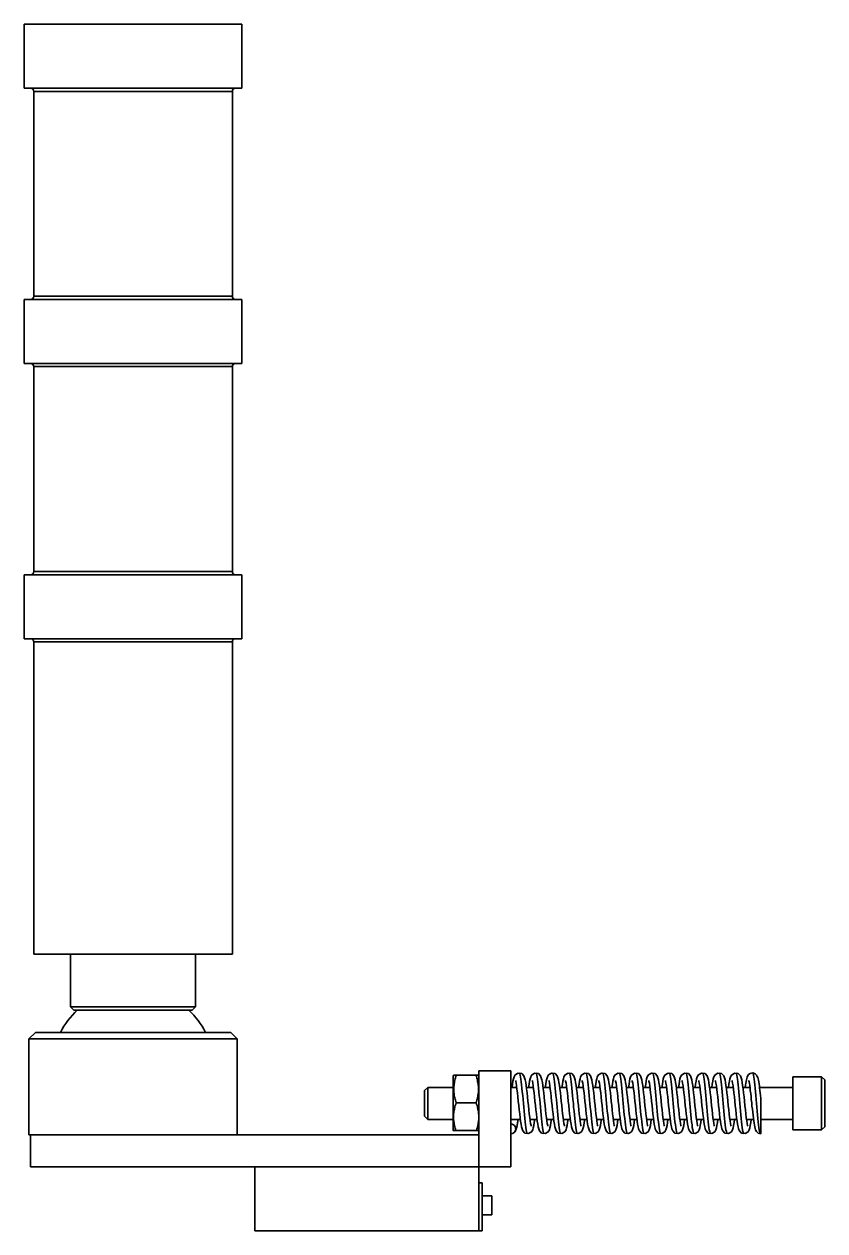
# Model space of a CAD drawing. Header units: millimetres. Extents: x 291 to 921, y 207 to 3425.
# Drawn here: x 588.1 to 838.1, y 642.7 to 1019.7 of the extents above; entities that cross this region are included whole.
import ezdxf

# ---------------------------------------------------------------- set-up
doc = ezdxf.new("R2010")
doc.units = ezdxf.units.MM
doc.layers.add('Tangent Edges', color=7, linetype='Continuous', lineweight=50)
doc.layers.add('Visible Edges', color=7, linetype='Continuous', lineweight=50)

msp = doc.modelspace()

# ---------------------------------------------------------------- linework, layer by layer
at = {"layer": 'Tangent Edges', "linetype": 'Continuous', "lineweight": 35}
for p, q in [((653.08, 998.67), (591.08, 998.67)), ((591.08, 934.67), (653.08, 934.67)), ((653.08, 912.67), (591.08, 912.67)), ((591.08, 848.67), (653.08, 848.67)), ((653.08, 826.67), (591.08, 826.67))]:
    msp.add_line(p, q, dxfattribs=at).dxf.unprotected_set("ltscale", 0)
for points in [[(740.4, 687.51), (740.54, 688.54), (740.69, 689.42), (740.84, 690.15), (741.03, 690.77), (741.4, 691.42), (742.31, 691.98), (743.46, 691.79), (744.1, 691.11), (744.35, 690.5), (744.52, 689.85), (744.67, 689.05), (744.81, 688.1), (744.96, 687.01), (745.1, 685.8), (745.24, 684.51), (745.38, 683.17), (745.52, 681.8), (745.66, 680.47), (745.8, 679.2), (745.94, 678.04), (746.08, 677.02), (746.22, 676.18), (746.34, 675.59), (746.41, 675.34)], [(745.6, 687.51), (745.74, 688.54), (745.89, 689.42), (746.04, 690.15), (746.23, 690.77), (746.6, 691.42), (747.52, 691.98), (748.66, 691.79), (749.3, 691.11), (749.55, 690.5), (749.72, 689.84), (749.87, 689.04), (750.01, 688.1), (750.16, 687.01), (750.3, 685.8), (750.44, 684.51), (750.58, 683.16), (750.72, 681.8), (750.86, 680.47), (751, 679.2), (751.14, 678.03), (751.28, 677.02), (751.42, 676.18), (751.54, 675.59), (751.61, 675.34)], [(750.8, 687.51), (750.94, 688.54), (751.09, 689.42), (751.24, 690.15), (751.43, 690.77), (751.8, 691.42), (752.71, 691.98), (753.86, 691.79), (754.5, 691.11), (754.75, 690.5), (754.92, 689.85), (755.07, 689.05), (755.21, 688.1), (755.36, 687.01), (755.5, 685.8), (755.64, 684.51), (755.78, 683.17), (755.92, 681.8), (756.06, 680.47), (756.2, 679.2), (756.34, 678.04), (756.48, 677.02), (756.62, 676.18), (756.74, 675.59), (756.81, 675.34)], [(756, 687.51), (756.14, 688.54), (756.29, 689.42), (756.44, 690.15), (756.63, 690.77), (757, 691.42), (757.92, 691.98), (759.06, 691.79), (759.7, 691.11), (759.95, 690.5), (760.12, 689.84), (760.27, 689.04), (760.41, 688.1), (760.56, 687.01), (760.7, 685.8), (760.84, 684.51), (760.98, 683.16), (761.12, 681.8), (761.26, 680.47), (761.4, 679.2), (761.54, 678.03), (761.68, 677.02), (761.82, 676.18), (761.94, 675.59), (762.01, 675.34)], [(761.2, 687.51), (761.34, 688.54), (761.49, 689.42), (761.64, 690.15), (761.83, 690.77), (762.2, 691.42), (763.11, 691.98), (764.26, 691.79), (764.9, 691.11), (765.15, 690.5), (765.32, 689.85), (765.47, 689.05), (765.61, 688.1), (765.76, 687.01), (765.9, 685.8), (766.04, 684.51), (766.18, 683.17), (766.32, 681.8), (766.46, 680.47), (766.6, 679.2), (766.74, 678.04), (766.88, 677.02), (767.02, 676.18), (767.14, 675.59), (767.21, 675.34)], [(766.4, 687.51), (766.54, 688.54), (766.69, 689.42), (766.84, 690.15), (767.03, 690.77), (767.4, 691.42), (768.32, 691.98), (769.46, 691.79), (770.1, 691.11), (770.35, 690.5), (770.52, 689.84), (770.67, 689.04), (770.81, 688.1), (770.96, 687.01), (771.1, 685.8), (771.24, 684.51), (771.38, 683.16), (771.52, 681.8), (771.66, 680.47), (771.8, 679.2), (771.94, 678.03), (772.08, 677.02), (772.22, 676.18), (772.34, 675.59), (772.41, 675.34)], [(771.6, 687.51), (771.74, 688.54), (771.89, 689.42), (772.04, 690.15), (772.23, 690.77), (772.6, 691.42), (773.51, 691.98), (774.66, 691.79), (775.3, 691.11), (775.55, 690.5), (775.72, 689.85), (775.87, 689.05), (776.01, 688.1), (776.16, 687.01), (776.3, 685.8), (776.44, 684.51), (776.58, 683.17), (776.72, 681.8), (776.86, 680.47), (777, 679.2), (777.14, 678.04), (777.28, 677.02), (777.42, 676.18), (777.54, 675.59), (777.61, 675.34)], [(776.8, 687.51), (776.94, 688.54), (777.09, 689.42), (777.24, 690.15), (777.43, 690.77), (777.8, 691.42), (778.72, 691.98), (779.86, 691.79), (780.5, 691.11), (780.75, 690.5), (780.92, 689.84), (781.07, 689.04), (781.21, 688.1), (781.36, 687.01), (781.5, 685.8), (781.64, 684.51), (781.78, 683.16), (781.92, 681.8), (782.06, 680.47), (782.2, 679.2), (782.34, 678.03), (782.48, 677.02), (782.62, 676.18), (782.74, 675.59), (782.81, 675.34)], [(782, 687.51), (782.14, 688.54), (782.29, 689.42), (782.44, 690.15), (782.63, 690.77), (783, 691.42), (783.91, 691.98), (785.06, 691.79), (785.7, 691.11), (785.95, 690.5), (786.12, 689.85), (786.27, 689.05), (786.41, 688.1), (786.56, 687.01), (786.7, 685.8), (786.84, 684.51), (786.98, 683.17), (787.12, 681.8), (787.26, 680.47), (787.4, 679.2), (787.54, 678.04), (787.68, 677.02), (787.82, 676.18), (787.94, 675.59), (788.01, 675.34)], [(787.2, 687.51), (787.34, 688.54), (787.49, 689.42), (787.64, 690.15), (787.83, 690.77), (788.2, 691.42), (789.12, 691.98), (790.26, 691.79), (790.9, 691.11), (791.15, 690.5), (791.32, 689.84), (791.47, 689.04), (791.61, 688.1), (791.76, 687.01), (791.9, 685.8), (792.04, 684.51), (792.18, 683.16), (792.32, 681.8), (792.46, 680.47), (792.6, 679.2), (792.74, 678.03), (792.88, 677.02), (793.02, 676.18), (793.14, 675.59), (793.21, 675.34)], [(792.4, 687.51), (792.54, 688.54), (792.69, 689.42), (792.84, 690.15), (793.03, 690.77), (793.4, 691.42), (794.31, 691.98), (795.46, 691.79), (796.1, 691.11), (796.35, 690.5), (796.52, 689.85), (796.67, 689.05), (796.81, 688.1), (796.96, 687.01), (797.1, 685.8), (797.24, 684.51), (797.38, 683.17), (797.52, 681.8), (797.66, 680.47), (797.8, 679.2), (797.94, 678.04), (798.08, 677.02), (798.22, 676.18), (798.34, 675.59), (798.41, 675.34)], [(797.6, 687.51), (797.74, 688.54), (797.89, 689.42), (798.04, 690.15), (798.23, 690.77), (798.6, 691.42), (799.52, 691.98), (800.66, 691.79), (801.3, 691.11), (801.55, 690.5), (801.72, 689.84), (801.87, 689.04), (802.01, 688.1), (802.16, 687.01), (802.3, 685.8), (802.44, 684.51), (802.58, 683.16), (802.72, 681.8), (802.86, 680.47), (803, 679.2), (803.14, 678.03), (803.28, 677.02), (803.42, 676.18), (803.54, 675.59), (803.61, 675.34)], [(802.8, 687.51), (802.94, 688.54), (803.09, 689.42), (803.24, 690.15), (803.43, 690.77), (803.8, 691.42), (804.71, 691.98), (805.86, 691.79), (806.5, 691.11), (806.75, 690.5), (806.92, 689.85), (807.07, 689.05), (807.21, 688.1), (807.36, 687.01), (807.5, 685.8), (807.64, 684.51), (807.78, 683.17), (807.92, 681.8), (808.06, 680.47), (808.2, 679.2), (808.34, 678.04), (808.48, 677.02), (808.62, 676.18), (808.74, 675.59), (808.81, 675.34)], [(808, 687.51), (808.14, 688.54), (808.29, 689.42), (808.44, 690.15), (808.63, 690.77), (809, 691.42), (809.92, 691.98), (811.06, 691.79), (811.7, 691.11), (811.95, 690.5), (812.12, 689.84), (812.27, 689.04), (812.41, 688.1), (812.56, 687.01), (812.7, 685.8), (812.84, 684.51), (812.98, 683.16), (813.12, 681.8), (813.26, 680.47), (813.4, 679.2), (813.54, 678.03), (813.68, 677.02), (813.82, 676.18), (813.94, 675.59), (814.01, 675.34)], [(813.2, 687.51), (813.29, 688.19), (813.38, 688.8), (813.47, 689.35), (813.57, 689.84), (813.67, 690.27), (813.79, 690.67), (813.96, 691.05), (814.26, 691.48), (814.81, 691.88), (815.56, 692.01), (816.27, 691.78), (816.74, 691.36), (816.99, 690.94), (817.14, 690.55), (817.25, 690.16), (817.35, 689.71), (817.44, 689.2), (817.54, 688.63), (817.63, 688), (817.72, 687.31), (817.81, 686.57), (817.9, 685.79), (817.99, 684.98), (818.08, 684.14)], [(747.49, 677.51), (747.35, 676.49), (747.2, 675.61), (747.05, 674.88), (746.86, 674.26), (746.49, 673.61), (745.58, 673.05), (744.43, 673.24), (743.79, 673.91), (743.54, 674.53), (743.37, 675.18), (743.22, 675.98), (743.08, 676.93), (742.94, 678.02), (742.8, 679.22), (742.65, 680.52), (742.51, 681.86), (742.37, 683.22), (742.23, 684.55), (742.09, 685.83), (741.95, 686.99), (741.81, 688.01), (741.68, 688.84), (741.55, 689.44), (741.48, 689.69)], [(752.69, 677.51), (752.55, 676.49), (752.4, 675.61), (752.25, 674.88), (752.06, 674.26), (751.69, 673.61), (750.78, 673.05), (749.63, 673.24), (748.99, 673.91), (748.74, 674.53), (748.57, 675.18), (748.42, 675.98), (748.28, 676.93), (748.14, 678.02), (748, 679.22), (747.85, 680.52), (747.71, 681.86), (747.57, 683.22), (747.43, 684.55), (747.29, 685.83), (747.15, 686.99), (747.01, 688.01), (746.88, 688.84), (746.75, 689.44), (746.68, 689.69)], [(757.89, 677.51), (757.75, 676.49), (757.6, 675.61), (757.45, 674.88), (757.26, 674.26), (756.89, 673.61), (755.98, 673.05), (754.83, 673.24), (754.19, 673.91), (753.94, 674.53), (753.77, 675.18), (753.62, 675.98), (753.48, 676.93), (753.34, 678.02), (753.2, 679.22), (753.05, 680.52), (752.91, 681.86), (752.77, 683.22), (752.63, 684.55), (752.49, 685.83), (752.35, 686.99), (752.21, 688.01), (752.08, 688.84), (751.95, 689.44), (751.88, 689.69)], [(763.09, 677.51), (762.95, 676.49), (762.8, 675.61), (762.65, 674.88), (762.46, 674.26), (762.09, 673.61), (761.18, 673.05), (760.03, 673.24), (759.39, 673.91), (759.14, 674.53), (758.97, 675.18), (758.82, 675.98), (758.68, 676.93), (758.54, 678.02), (758.4, 679.22), (758.25, 680.52), (758.11, 681.86), (757.97, 683.22), (757.83, 684.55), (757.69, 685.83), (757.55, 686.99), (757.41, 688.01), (757.28, 688.84), (757.15, 689.44), (757.08, 689.69)], [(768.29, 677.51), (768.15, 676.49), (768, 675.61), (767.85, 674.88), (767.66, 674.26), (767.29, 673.61), (766.38, 673.05), (765.23, 673.24), (764.59, 673.91), (764.34, 674.53), (764.17, 675.18), (764.02, 675.98), (763.88, 676.93), (763.74, 678.02), (763.6, 679.22), (763.45, 680.52), (763.31, 681.86), (763.17, 683.22), (763.03, 684.55), (762.89, 685.83), (762.75, 686.99), (762.61, 688.01), (762.48, 688.84), (762.35, 689.44), (762.28, 689.69)], [(773.49, 677.51), (773.35, 676.49), (773.2, 675.61), (773.05, 674.88), (772.86, 674.26), (772.49, 673.61), (771.58, 673.05), (770.43, 673.24), (769.79, 673.91), (769.54, 674.53), (769.37, 675.18), (769.22, 675.98), (769.08, 676.93), (768.94, 678.02), (768.8, 679.22), (768.65, 680.52), (768.51, 681.86), (768.37, 683.22), (768.23, 684.55), (768.09, 685.83), (767.95, 686.99), (767.81, 688.01), (767.68, 688.84), (767.55, 689.44), (767.48, 689.69)], [(778.69, 677.51), (778.55, 676.49), (778.4, 675.61), (778.25, 674.88), (778.06, 674.26), (777.69, 673.61), (776.78, 673.05), (775.63, 673.24), (774.99, 673.91), (774.74, 674.53), (774.57, 675.18), (774.42, 675.98), (774.28, 676.93), (774.14, 678.02), (774, 679.22), (773.85, 680.52), (773.71, 681.86), (773.57, 683.22), (773.43, 684.55), (773.29, 685.83), (773.15, 686.99), (773.01, 688.01), (772.88, 688.84), (772.75, 689.44), (772.68, 689.69)], [(783.89, 677.51), (783.75, 676.49), (783.6, 675.61), (783.45, 674.88), (783.26, 674.26), (782.89, 673.61), (781.98, 673.05), (780.83, 673.24), (780.19, 673.91), (779.94, 674.53), (779.77, 675.18), (779.62, 675.98), (779.48, 676.93), (779.34, 678.02), (779.2, 679.22), (779.05, 680.52), (778.91, 681.86), (778.77, 683.22), (778.63, 684.55), (778.49, 685.83), (778.35, 686.99), (778.21, 688.01), (778.08, 688.84), (777.95, 689.44), (777.88, 689.69)], [(789.09, 677.51), (788.95, 676.49), (788.8, 675.61), (788.65, 674.88), (788.46, 674.26), (788.09, 673.61), (787.18, 673.05), (786.03, 673.24), (785.39, 673.91), (785.14, 674.53), (784.97, 675.18), (784.82, 675.98), (784.68, 676.93), (784.54, 678.02), (784.4, 679.22), (784.25, 680.52), (784.11, 681.86), (783.97, 683.22), (783.83, 684.55), (783.69, 685.83), (783.55, 686.99), (783.41, 688.01), (783.28, 688.84), (783.15, 689.44), (783.08, 689.69)], [(794.29, 677.51), (794.15, 676.49), (794, 675.61), (793.85, 674.88), (793.66, 674.26), (793.29, 673.61), (792.38, 673.05), (791.23, 673.24), (790.59, 673.91), (790.34, 674.53), (790.17, 675.18), (790.02, 675.98), (789.88, 676.93), (789.74, 678.02), (789.6, 679.22), (789.45, 680.52), (789.31, 681.86), (789.17, 683.22), (789.03, 684.55), (788.89, 685.83), (788.75, 686.99), (788.61, 688.01), (788.48, 688.84), (788.35, 689.44), (788.28, 689.69)], [(799.49, 677.51), (799.35, 676.49), (799.2, 675.61), (799.05, 674.88), (798.86, 674.26), (798.49, 673.61), (797.58, 673.05), (796.43, 673.24), (795.79, 673.91), (795.54, 674.53), (795.37, 675.18), (795.22, 675.98), (795.08, 676.93), (794.94, 678.02), (794.8, 679.22), (794.65, 680.52), (794.51, 681.86), (794.37, 683.22), (794.23, 684.55), (794.09, 685.83), (793.95, 686.99), (793.81, 688.01), (793.68, 688.84), (793.55, 689.44), (793.48, 689.69)], [(804.69, 677.51), (804.55, 676.49), (804.4, 675.61), (804.25, 674.88), (804.06, 674.26), (803.69, 673.61), (802.78, 673.05), (801.63, 673.24), (800.99, 673.91), (800.74, 674.53), (800.57, 675.18), (800.42, 675.98), (800.28, 676.93), (800.14, 678.02), (800, 679.22), (799.85, 680.52), (799.71, 681.86), (799.57, 683.22), (799.43, 684.55), (799.29, 685.83), (799.15, 686.99), (799.01, 688.01), (798.88, 688.84), (798.75, 689.44), (798.68, 689.69)], [(809.89, 677.51), (809.75, 676.49), (809.6, 675.61), (809.45, 674.88), (809.26, 674.26), (808.89, 673.61), (807.97, 673.05), (806.83, 673.24), (806.19, 673.91), (805.94, 674.53), (805.77, 675.18), (805.62, 675.98), (805.48, 676.93), (805.34, 678.02), (805.2, 679.22), (805.05, 680.52), (804.91, 681.86), (804.77, 683.22), (804.63, 684.55), (804.49, 685.83), (804.35, 686.99), (804.21, 688.01), (804.08, 688.84), (803.95, 689.44), (803.88, 689.69)], [(815.09, 677.51), (814.95, 676.49), (814.8, 675.61), (814.65, 674.88), (814.46, 674.26), (814.09, 673.61), (813.18, 673.05), (812.03, 673.24), (811.39, 673.91), (811.14, 674.53), (810.97, 675.18), (810.82, 675.98), (810.68, 676.92), (810.54, 678.02), (810.4, 679.22), (810.25, 680.52), (810.11, 681.86), (809.97, 683.22), (809.83, 684.55), (809.69, 685.83), (809.55, 686.99), (809.41, 688.01), (809.28, 688.84), (809.15, 689.44), (809.08, 689.69)], [(818.08, 673.01), (817.24, 673.23), (816.71, 673.73), (816.45, 674.21), (816.3, 674.66), (816.18, 675.15), (816.07, 675.71), (815.96, 676.37), (815.86, 677.1), (815.75, 677.91), (815.65, 678.79), (815.54, 679.71), (815.44, 680.68), (815.33, 681.68), (815.23, 682.69), (815.12, 683.69), (815.02, 684.67), (814.92, 685.61), (814.81, 686.5), (814.71, 687.32), (814.61, 688.05), (814.5, 688.68), (814.41, 689.19), (814.32, 689.54), (814.28, 689.69)], [(742.29, 677.51), (742.26, 677.26), (742.22, 677.01), (742.19, 676.76), (742.16, 676.53), (742.12, 676.3), (742.09, 676.08), (742.05, 675.87), (742.02, 675.68), (741.98, 675.49), (741.95, 675.31), (741.91, 675.13), (741.87, 674.97), (741.83, 674.81), (741.79, 674.65), (741.75, 674.51), (741.7, 674.36), (741.64, 674.22), (741.58, 674.07), (741.5, 673.92), (741.41, 673.76), (741.28, 673.59), (741.11, 673.43), (740.91, 673.27), (740.67, 673.14)]]:
    msp.add_lwpolyline(points, dxfattribs=at)
for points in [[(745.25, 673.02), (745.14, 673.1), (745.03, 673.34), (744.92, 673.74), (744.81, 674.29), (744.7, 674.98), (744.6, 675.8), (744.49, 676.73), (744.38, 677.76), (744.27, 678.88), (744.16, 680.06), (744.05, 681.27), (743.95, 682.51), (743.84, 683.75), (743.73, 684.97), (743.62, 686.15), (743.51, 687.26), (743.4, 688.3), (743.3, 689.23), (743.19, 690.05), (743.08, 690.74), (742.97, 691.29), (742.86, 691.69), (742.75, 691.93), (742.65, 692.01)], [(750.45, 673.02), (750.34, 673.1), (750.23, 673.34), (750.12, 673.74), (750.01, 674.29), (749.9, 674.98), (749.8, 675.8), (749.69, 676.73), (749.58, 677.76), (749.47, 678.88), (749.36, 680.06), (749.25, 681.27), (749.15, 682.51), (749.04, 683.75), (748.93, 684.97), (748.82, 686.15), (748.71, 687.26), (748.6, 688.3), (748.5, 689.23), (748.39, 690.05), (748.28, 690.74), (748.17, 691.29), (748.06, 691.69), (747.95, 691.93), (747.85, 692.01)], [(755.65, 673.02), (755.54, 673.1), (755.43, 673.34), (755.32, 673.74), (755.21, 674.29), (755.1, 674.98), (755, 675.8), (754.89, 676.73), (754.78, 677.77), (754.67, 678.88), (754.56, 680.06), (754.45, 681.27), (754.35, 682.51), (754.24, 683.75), (754.13, 684.97), (754.02, 686.15), (753.91, 687.26), (753.8, 688.3), (753.7, 689.23), (753.59, 690.05), (753.48, 690.74), (753.37, 691.29), (753.26, 691.69), (753.15, 691.93), (753.05, 692.01)], [(760.85, 673.02), (760.74, 673.1), (760.63, 673.34), (760.52, 673.74), (760.41, 674.29), (760.3, 674.98), (760.2, 675.8), (760.09, 676.73), (759.98, 677.77), (759.87, 678.88), (759.76, 680.06), (759.65, 681.27), (759.55, 682.51), (759.44, 683.75), (759.33, 684.97), (759.22, 686.15), (759.11, 687.26), (759, 688.3), (758.9, 689.23), (758.79, 690.05), (758.68, 690.74), (758.57, 691.29), (758.46, 691.69), (758.35, 691.93), (758.25, 692.01)], [(766.05, 673.02), (765.94, 673.1), (765.83, 673.34), (765.72, 673.74), (765.61, 674.29), (765.5, 674.98), (765.4, 675.8), (765.29, 676.73), (765.18, 677.76), (765.07, 678.88), (764.96, 680.06), (764.85, 681.27), (764.75, 682.51), (764.64, 683.75), (764.53, 684.97), (764.42, 686.15), (764.31, 687.26), (764.2, 688.3), (764.1, 689.23), (763.99, 690.05), (763.88, 690.74), (763.77, 691.29), (763.66, 691.69), (763.55, 691.93), (763.45, 692.01)], [(771.25, 673.01), (771.14, 673.1), (771.03, 673.34), (770.92, 673.74), (770.81, 674.29), (770.7, 674.98), (770.6, 675.8), (770.49, 676.73), (770.38, 677.77), (770.27, 678.88), (770.16, 680.06), (770.05, 681.27), (769.95, 682.51), (769.84, 683.75), (769.73, 684.97), (769.62, 686.15), (769.51, 687.26), (769.4, 688.3), (769.3, 689.23), (769.19, 690.05), (769.08, 690.74), (768.97, 691.29), (768.86, 691.69), (768.75, 691.93), (768.65, 692.01)], [(776.45, 673.02), (776.34, 673.1), (776.23, 673.34), (776.12, 673.74), (776.01, 674.29), (775.9, 674.98), (775.8, 675.8), (775.69, 676.73), (775.58, 677.77), (775.47, 678.88), (775.36, 680.06), (775.25, 681.27), (775.15, 682.51), (775.04, 683.75), (774.93, 684.97), (774.82, 686.15), (774.71, 687.26), (774.6, 688.3), (774.5, 689.23), (774.39, 690.05), (774.28, 690.74), (774.17, 691.29), (774.06, 691.69), (773.95, 691.93), (773.85, 692.01)], [(781.65, 673.02), (781.54, 673.1), (781.43, 673.34), (781.32, 673.74), (781.21, 674.29), (781.1, 674.98), (781, 675.8), (780.89, 676.73), (780.78, 677.76), (780.67, 678.88), (780.56, 680.06), (780.45, 681.27), (780.35, 682.51), (780.24, 683.75), (780.13, 684.97), (780.02, 686.15), (779.91, 687.26), (779.8, 688.3), (779.7, 689.23), (779.59, 690.05), (779.48, 690.74), (779.37, 691.29), (779.26, 691.69), (779.15, 691.93), (779.05, 692.01)], [(786.85, 673.01), (786.74, 673.1), (786.63, 673.34), (786.52, 673.74), (786.41, 674.29), (786.3, 674.98), (786.2, 675.8), (786.09, 676.73), (785.98, 677.76), (785.87, 678.88), (785.76, 680.06), (785.65, 681.27), (785.55, 682.51), (785.44, 683.75), (785.33, 684.97), (785.22, 686.15), (785.11, 687.26), (785, 688.3), (784.9, 689.23), (784.79, 690.05), (784.68, 690.74), (784.57, 691.29), (784.46, 691.69), (784.35, 691.93), (784.25, 692.01)], [(792.05, 673.02), (791.94, 673.1), (791.83, 673.34), (791.72, 673.74), (791.61, 674.29), (791.5, 674.98), (791.4, 675.8), (791.29, 676.73), (791.18, 677.77), (791.07, 678.88), (790.96, 680.06), (790.85, 681.27), (790.75, 682.51), (790.64, 683.75), (790.53, 684.97), (790.42, 686.15), (790.31, 687.26), (790.2, 688.3), (790.1, 689.23), (789.99, 690.05), (789.88, 690.74), (789.77, 691.29), (789.66, 691.69), (789.55, 691.93), (789.45, 692.01)], [(797.25, 673.02), (797.14, 673.1), (797.03, 673.34), (796.92, 673.74), (796.81, 674.29), (796.7, 674.98), (796.6, 675.8), (796.49, 676.73), (796.38, 677.76), (796.27, 678.88), (796.16, 680.06), (796.05, 681.27), (795.95, 682.51), (795.84, 683.75), (795.73, 684.97), (795.62, 686.15), (795.51, 687.26), (795.4, 688.3), (795.3, 689.23), (795.19, 690.05), (795.08, 690.74), (794.97, 691.29), (794.86, 691.69), (794.75, 691.93), (794.65, 692.01)], [(802.45, 673.01), (802.34, 673.1), (802.23, 673.34), (802.12, 673.74), (802.01, 674.29), (801.9, 674.98), (801.8, 675.8), (801.69, 676.73), (801.58, 677.76), (801.47, 678.88), (801.36, 680.06), (801.25, 681.27), (801.15, 682.51), (801.04, 683.75), (800.93, 684.97), (800.82, 686.15), (800.71, 687.26), (800.6, 688.3), (800.5, 689.23), (800.39, 690.05), (800.28, 690.74), (800.17, 691.29), (800.06, 691.69), (799.95, 691.93), (799.85, 692.01)], [(807.65, 673.02), (807.54, 673.1), (807.43, 673.34), (807.32, 673.74), (807.21, 674.29), (807.1, 674.98), (807, 675.8), (806.89, 676.73), (806.78, 677.77), (806.67, 678.88), (806.56, 680.06), (806.45, 681.27), (806.35, 682.51), (806.24, 683.75), (806.13, 684.97), (806.02, 686.15), (805.91, 687.26), (805.8, 688.3), (805.7, 689.23), (805.59, 690.05), (805.48, 690.74), (805.37, 691.29), (805.26, 691.69), (805.15, 691.93), (805.05, 692.01)], [(812.85, 673.02), (812.74, 673.1), (812.63, 673.34), (812.52, 673.74), (812.41, 674.29), (812.3, 674.98), (812.2, 675.8), (812.09, 676.73), (811.98, 677.76), (811.87, 678.88), (811.76, 680.06), (811.65, 681.27), (811.55, 682.51), (811.44, 683.75), (811.33, 684.97), (811.22, 686.15), (811.11, 687.26), (811, 688.3), (810.9, 689.23), (810.79, 690.05), (810.68, 690.74), (810.57, 691.29), (810.46, 691.69), (810.35, 691.93), (810.25, 692.01)], [(818.05, 673.01), (817.94, 673.1), (817.83, 673.34), (817.72, 673.74), (817.61, 674.29), (817.5, 674.98), (817.4, 675.8), (817.29, 676.73), (817.18, 677.76), (817.07, 678.88), (816.96, 680.06), (816.85, 681.27), (816.75, 682.51), (816.64, 683.75), (816.53, 684.97), (816.42, 686.15), (816.31, 687.26), (816.2, 688.3), (816.1, 689.23), (815.99, 690.05), (815.88, 690.74), (815.77, 691.29), (815.66, 691.69), (815.55, 691.93), (815.45, 692.01)]]:
    msp.add_lwpolyline(points, dxfattribs=at).dxf.unprotected_set("ltscale", 0)
for centre, start, end in [((590.08, 998.67), 0, 90), ((654.08, 998.67), 90, 180), ((590.08, 934.67), 270, 0), ((654.08, 934.67), 180, 270), ((590.08, 912.67), 0, 90), ((654.08, 912.67), 90, 180), ((590.08, 848.67), 270, 0), ((654.08, 848.67), 180, 270), ((590.08, 826.67), 0, 90), ((654.08, 826.67), 90, 180)]:
    msp.add_arc(centre, 1, start, end, dxfattribs=at)
msp.add_ellipse((740.08, 674.52), major_axis=(1.5, 0), ratio=0.999281, start_param=4.712389, end_param=7.853982, dxfattribs=at)
at = {"layer": 'Visible Edges', "linetype": 'Continuous', "lineweight": 35}
for p, q in [((656.08, 1019.67), (588.08, 1019.67)), ((588.08, 999.67), (588.08, 1019.67)), ((656.08, 999.67), (656.08, 1019.67)), ((656.08, 999.67), (588.08, 999.67)), ((591.08, 934.67), (591.08, 998.67)), ((653.08, 934.67), (653.08, 998.67)), ((656.08, 933.67), (588.08, 933.67)), ((588.08, 913.67), (588.08, 933.67)), ((656.08, 913.67), (656.08, 933.67)), ((656.08, 913.67), (588.08, 913.67)), ((591.08, 848.67), (591.08, 912.67)), ((653.08, 848.67), (653.08, 912.67)), ((656.08, 847.67), (588.08, 847.67)), ((588.08, 827.67), (588.08, 847.67)), ((656.08, 827.67), (656.08, 847.67)), ((656.08, 827.67), (588.08, 827.67)), ((591.08, 729.17), (591.08, 826.67)), ((653.08, 729.17), (653.08, 826.67)), ((653.08, 729.17), (591.08, 729.17)), ((602.58, 729.17), (602.58, 712.67)), ((641.58, 729.17), (641.58, 712.67)), ((602.58, 712.67), (641.58, 712.67)), ((603.58, 711.67), (602.58, 712.67)), ((640.58, 711.67), (641.58, 712.67)), ((640.58, 711.67), (603.58, 711.67)), ((591.58, 704.67), (589.58, 702.67)), ((654.58, 702.67), (589.58, 702.67)), ((589.58, 672.67), (589.58, 702.67)), ((591.58, 704.67), (652.58, 704.67)), ((652.58, 704.67), (654.58, 702.67)), ((654.58, 672.67), (654.58, 702.67)), ((722.08, 691.01), (722.26, 691.33)), ((722.08, 691.01), (722.08, 674.01)), ((729.13, 691.33), (723.02, 691.33)), ((730.08, 691.01), (729.89, 691.33)), ((730.08, 692.67), (730.08, 672.67)), ((740.08, 692.67), (730.08, 692.67)), ((740.08, 662.67), (740.08, 692.67)), ((828.08, 690.81), (828.08, 674.21)), ((828.08, 690.81), (837.08, 690.81)), ((837.08, 674.21), (837.08, 690.81)), ((838.08, 689.81), (837.08, 690.81)), ((713.08, 686.51), (714.08, 687.51)), ((713.08, 678.51), (713.08, 686.51)), ((714.08, 687.51), (714.08, 677.51)), ((722.08, 687.51), (714.08, 687.51)), ((741.88, 687.51), (740.08, 687.51)), ((747.08, 687.51), (744.89, 687.51)), ((752.28, 687.51), (750.09, 687.51)), ((757.48, 687.51), (755.29, 687.51)), ((762.68, 687.51), (760.49, 687.51)), ((767.88, 687.51), (765.69, 687.51)), ((773.08, 687.51), (770.89, 687.51)), ((778.28, 687.51), (776.09, 687.51)), ((783.48, 687.51), (781.29, 687.51)), ((788.68, 687.51), (786.49, 687.51)), ((793.88, 687.51), (791.69, 687.51)), ((799.08, 687.51), (796.89, 687.51)), ((804.28, 687.51), (802.09, 687.51)), ((809.48, 687.51), (807.29, 687.51)), ((814.68, 687.51), (812.49, 687.51)), ((828.08, 687.51), (817.69, 687.51)), ((838.08, 689.81), (838.08, 675.21)), ((729.21, 682.67), (722.94, 682.67)), ((713.08, 678.51), (714.08, 677.51)), ((722.08, 677.51), (714.08, 677.51)), ((743, 677.51), (740.08, 677.51)), ((748.2, 677.51), (746.01, 677.51)), ((753.4, 677.51), (751.21, 677.51)), ((758.6, 677.51), (756.41, 677.51)), ((763.8, 677.51), (761.61, 677.51)), ((769, 677.51), (766.81, 677.51)), ((774.2, 677.51), (772.01, 677.51)), ((779.4, 677.51), (777.21, 677.51)), ((784.6, 677.51), (782.41, 677.51)), ((789.8, 677.51), (787.61, 677.51)), ((795, 677.51), (792.81, 677.51)), ((800.2, 677.51), (798.01, 677.51)), ((805.4, 677.51), (803.21, 677.51)), ((810.6, 677.51), (808.41, 677.51)), ((815.8, 677.51), (813.61, 677.51)), ((828.08, 677.51), (818.08, 677.51)), ((838.08, 675.21), (837.08, 674.21)), ((590.08, 672.67), (589.58, 672.67)), ((590.08, 662.67), (590.08, 672.67)), ((614.08, 672.67), (590.08, 672.67)), ((621.97, 672.67), (614.08, 672.67)), ((630.08, 672.67), (621.97, 672.67)), ((730.08, 672.67), (630.08, 672.67)), ((729.29, 674.01), (722.86, 674.01)), ((730.08, 662.67), (730.08, 672.67)), ((828.08, 674.21), (837.08, 674.21)), ((590.08, 662.67), (730.08, 662.67)), ((660.08, 662.67), (660.08, 642.67)), ((730.08, 642.67), (730.08, 662.67)), ((740.08, 662.67), (730.08, 662.67)), ((730.08, 657.67), (731.08, 657.67)), ((731.08, 642.67), (731.08, 657.67)), ((731.08, 653.67), (734.08, 653.67)), ((734.08, 653.67), (734.08, 647.67)), ((731.08, 647.67), (734.08, 647.67)), ((730.08, 642.67), (660.08, 642.67)), ((730.08, 642.67), (731.08, 642.67))]:
    msp.add_line(p, q, dxfattribs=at)
for points in [[(723.02, 691.33), (722.89, 690.92), (722.77, 690.52), (722.66, 690.14), (722.57, 689.76), (722.49, 689.39), (722.42, 689.03), (722.36, 688.68), (722.31, 688.34), (722.27, 687.99), (722.24, 687.65), (722.22, 687.32), (722.22, 686.98), (722.22, 686.65), (722.23, 686.31), (722.25, 685.97), (722.29, 685.63), (722.33, 685.29), (722.38, 684.94), (722.44, 684.58), (722.52, 684.22), (722.61, 683.85), (722.71, 683.47), (722.82, 683.08), (722.94, 682.67)], [(722.26, 691.33), (722.26, 691.33), (722.27, 691.33), (722.27, 691.33), (722.28, 691.33), (722.29, 691.33), (722.31, 691.33), (722.32, 691.33), (722.34, 691.33), (722.36, 691.33), (722.39, 691.33), (722.41, 691.33), (722.44, 691.33), (722.47, 691.33), (722.51, 691.33), (722.55, 691.33), (722.59, 691.33), (722.63, 691.33), (722.68, 691.33), (722.73, 691.33), (722.78, 691.33), (722.84, 691.33), (722.89, 691.33), (722.96, 691.33), (723.02, 691.33)], [(729.21, 682.67), (729.34, 683.08), (729.45, 683.47), (729.55, 683.85), (729.64, 684.22), (729.71, 684.58), (729.77, 684.94), (729.83, 685.29), (729.87, 685.63), (729.9, 685.97), (729.92, 686.31), (729.94, 686.65), (729.94, 686.98), (729.93, 687.32), (729.91, 687.65), (729.89, 687.99), (729.85, 688.34), (729.8, 688.68), (729.74, 689.03), (729.67, 689.39), (729.59, 689.76), (729.49, 690.14), (729.39, 690.52), (729.27, 690.92), (729.13, 691.33)], [(729.13, 691.33), (729.2, 691.33), (729.26, 691.33), (729.32, 691.33), (729.38, 691.33), (729.43, 691.33), (729.48, 691.33), (729.52, 691.33), (729.57, 691.33), (729.61, 691.33), (729.65, 691.33), (729.68, 691.33), (729.71, 691.33), (729.74, 691.33), (729.77, 691.33), (729.79, 691.33), (729.81, 691.33), (729.83, 691.33), (729.85, 691.33), (729.86, 691.33), (729.87, 691.33), (729.88, 691.33), (729.89, 691.33), (729.89, 691.33), (729.89, 691.33)], [(722.94, 682.67), (722.81, 682.26), (722.69, 681.86), (722.58, 681.47), (722.48, 681.1), (722.4, 680.73), (722.33, 680.37), (722.27, 680.02), (722.22, 679.67), (722.18, 679.33), (722.15, 678.99), (722.13, 678.66), (722.12, 678.32), (722.13, 677.99), (722.14, 677.65), (722.16, 677.31), (722.19, 676.97), (722.24, 676.63), (722.29, 676.28), (722.36, 675.93), (722.43, 675.56), (722.52, 675.19), (722.62, 674.81), (722.74, 674.42), (722.86, 674.01)], [(729.29, 674.01), (729.42, 674.42), (729.53, 674.81), (729.64, 675.19), (729.72, 675.56), (729.8, 675.93), (729.86, 676.28), (729.92, 676.63), (729.96, 676.97), (729.99, 677.31), (730.02, 677.65), (730.03, 677.99), (730.03, 678.32), (730.02, 678.66), (730.01, 678.99), (729.98, 679.33), (729.94, 679.67), (729.89, 680.02), (729.83, 680.37), (729.76, 680.73), (729.67, 681.1), (729.58, 681.47), (729.47, 681.86), (729.35, 682.26), (729.21, 682.67)], [(818.08, 673.01), (818.08, 673.05), (818.08, 673.15), (818.08, 673.32), (818.08, 673.56), (818.08, 673.86), (818.08, 674.22), (818.08, 674.64), (818.08, 675.12), (818.08, 675.65), (818.08, 676.23), (818.08, 676.86), (818.08, 677.52), (818.08, 678.23), (818.08, 678.96), (818.08, 679.71), (818.08, 680.47), (818.08, 681.19), (818.08, 681.86), (818.08, 682.47), (818.08, 683.01), (818.08, 683.45), (818.08, 683.79), (818.08, 684.02), (818.08, 684.14)], [(722.86, 674.01), (722.79, 674.01), (722.73, 674.01), (722.67, 674.01), (722.61, 674.01), (722.56, 674.01), (722.5, 674.01), (722.46, 674.01), (722.41, 674.01), (722.37, 674.01), (722.33, 674.01), (722.3, 674.01), (722.26, 674.01), (722.23, 674.01), (722.21, 674.01), (722.18, 674.01), (722.16, 674.01), (722.14, 674.01), (722.12, 674.01), (722.11, 674.01), (722.1, 674.01), (722.09, 674.01), (722.08, 674.01), (722.08, 674.01), (722.08, 674.01)], [(730.08, 674.01), (730.08, 674.01), (730.07, 674.01), (730.07, 674.01), (730.06, 674.01), (730.05, 674.01), (730.03, 674.01), (730.02, 674.01), (730, 674.01), (729.97, 674.01), (729.95, 674.01), (729.92, 674.01), (729.89, 674.01), (729.86, 674.01), (729.82, 674.01), (729.78, 674.01), (729.74, 674.01), (729.7, 674.01), (729.65, 674.01), (729.6, 674.01), (729.54, 674.01), (729.49, 674.01), (729.43, 674.01), (729.36, 674.01), (729.29, 674.01)]]:
    msp.add_lwpolyline(points, dxfattribs=at)
for centre, start, end in [((622.07, 693.17), 133.2296, 153.0686), ((622.09, 693.17), 26.9314, 46.7704)]:
    msp.add_arc(centre, 25.39, start, end, dxfattribs=at)

doc.saveas('drawing.dxf')
